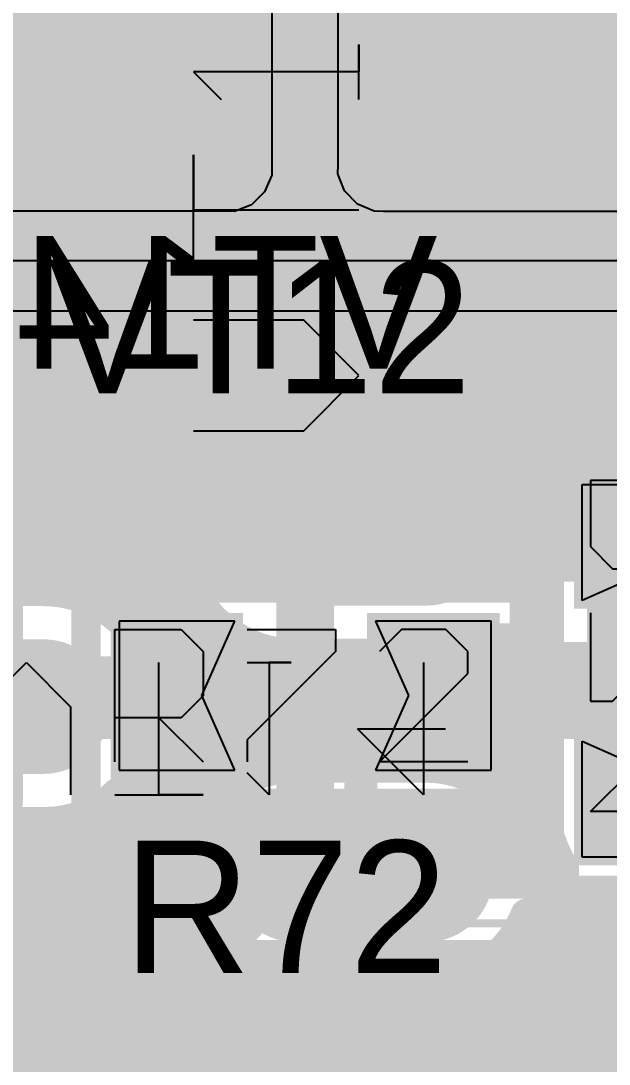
# Model space of a CAD drawing. Header units: millimetres. Extents: x 0.11 to 5.67, y 0.55 to 4.24.
# Drawn here: x 1.4186 to 1.5586, y 3.2037 to 3.4518 of the extents above; entities that cross this region are included whole.
import ezdxf

# ---------------------------------------------------------------- set-up
doc = ezdxf.new("R2010")
doc.units = ezdxf.units.MM
doc.header["$MEASUREMENT"] = 0
for name, color, linetype in [('BottomLayer', 5, 'Continuous'), ('BottomOverlay', 54, 'Continuous'), ('BottomPaste', 16, 'Continuous'), ('BottomSolder', 6, 'Continuous'), ('InternalPlane2', 16, 'Continuous'), ('Mechanical1', 6, 'Continuous'), ('Mechanical3', 76, 'Continuous'), ('MultiLayer', 9, 'Continuous'), ('TopLayer', 1, 'Continuous'), ('TopOverlay', 2, 'Continuous'), ('TopPaste', 8, 'Continuous'), ('TopSolder', 216, 'Continuous'), ('ViaHoleLayer', 16, 'Continuous')]:
    doc.layers.add(name, color=color, linetype=linetype)

# ---------------------------------------------------------------- blocks, each defined once
blk = doc.blocks.new('SOT_23_123__B_52')
at = {"layer": 'BottomLayer', "const_width": 0.02807}
for points in [[(0.06125, 0.04134), (0.03027, 0.04134)], [(-0.02975, 0.00134), (-0.06073, 0.00134)], [(0.06125, -0.03866), (0.03027, -0.03866)]]:
    blk.add_lwpolyline(points, dxfattribs=at)
at = {"layer": 'BottomLayer', "const_width": 0.01404}
for points in [[(0.02325, 0.04134, 1), (0.03729, 0.04134, 1)], [(0.05423, 0.04134, 1), (0.06827, 0.04134, 1)], [(-0.03677, 0.00134, 1), (-0.02273, 0.00134, 1)], [(0.02325, -0.03866, 1), (0.03729, -0.03866, 1)], [(0.05423, -0.03866, 1), (0.06827, -0.03866, 1)]]:
    blk.add_lwpolyline(points, format="xyb", close=True, dxfattribs=at)
at = {"layer": 'BottomOverlay', "const_width": 0.01}
for points in [[(-0.02424, 0.03134), (-0.02424, 0.06134)], [(-0.02424, 0.06134), (0.01576, 0.06134)], [(0.02576, -0.00866), (0.02576, 0.01134)], [(-0.02424, -0.05866), (-0.02424, -0.02866)], [(-0.02424, -0.05866), (0.01576, -0.05866)]]:
    blk.add_lwpolyline(points, dxfattribs=at)
at = {"layer": 'BottomOverlay', "const_width": 0.005}
for points in [[(-0.02674, 0.06134, 1), (-0.02174, 0.06134, 1)], [(-0.02674, 0.06134, 1), (-0.02174, 0.06134, 1)], [(0.01326, 0.06134, 1), (0.01826, 0.06134, 1)], [(-0.02674, 0.03134, 1), (-0.02174, 0.03134, 1)], [(0.02326, 0.01134, 1), (0.02826, 0.01134, 1)], [(0.02326, -0.00866, 1), (0.02826, -0.00866, 1)], [(-0.02674, -0.02866, 1), (-0.02174, -0.02866, 1)], [(-0.02674, -0.05866, 1), (-0.02174, -0.05866, 1)], [(-0.02674, -0.05866, 1), (-0.02174, -0.05866, 1)], [(0.01326, -0.05866, 1), (0.01826, -0.05866, 1)]]:
    blk.add_lwpolyline(points, format="xyb", close=True, dxfattribs=at)
at = {"layer": 'BottomPaste', "const_width": 0.02807}
for points in [[(0.06125, 0.04134), (0.03027, 0.04134)], [(-0.02975, 0.00134), (-0.06073, 0.00134)], [(0.06125, -0.03866), (0.03027, -0.03866)]]:
    blk.add_lwpolyline(points, dxfattribs=at)
at = {"layer": 'BottomPaste', "const_width": 0.01404}
for points in [[(0.02325, 0.04134, 1), (0.03729, 0.04134, 1)], [(0.05423, 0.04134, 1), (0.06827, 0.04134, 1)], [(-0.03677, 0.00134, 1), (-0.02273, 0.00134, 1)], [(0.02325, -0.03866, 1), (0.03729, -0.03866, 1)], [(0.05423, -0.03866, 1), (0.06827, -0.03866, 1)]]:
    blk.add_lwpolyline(points, format="xyb", close=True, dxfattribs=at)
at = {"layer": 'BottomSolder', "const_width": 0.03201}
for points in [[(0.06125, 0.04134), (0.03027, 0.04134)], [(-0.02975, 0.00134), (-0.06073, 0.00134)], [(0.06125, -0.03866), (0.03027, -0.03866)]]:
    blk.add_lwpolyline(points, dxfattribs=at)
at = {"layer": 'BottomSolder', "const_width": 0.016}
for points in [[(0.02227, 0.04134, 1), (0.03827, 0.04134, 1)], [(0.05325, 0.04134, 1), (0.06925, 0.04134, 1)], [(-0.03775, 0.00134, 1), (-0.02175, 0.00134, 1)], [(0.02227, -0.03866, 1), (0.03827, -0.03866, 1)], [(0.05325, -0.03866, 1), (0.06925, -0.03866, 1)]]:
    blk.add_lwpolyline(points, format="xyb", close=True, dxfattribs=at)
at = {"layer": 'Mechanical3'}
for p, q in [((-0.04429, 0.00132), (-0.0338, 0.01181)), ((-0.0338, 0.01181), (-0.0233, 0.00132)), ((-0.00231, -0.01967), (-0.00231, 0.01181)), ((0.01868, 0.01181), (0.02918, 0.01181)), ((0.02918, 0.01181), (0.02393, 0.01181)), ((0.02393, 0.01181), (0.02393, -0.01967)), ((0.06066, 0.01181), (0.06066, -0.01967)), ((-0.0233, 0.00132), (-0.0233, -0.01967)), ((0.06066, -0.01967), (0.04492, -0.00393)), ((0.04492, -0.00393), (0.06591, -0.00393)), ((0.02393, -0.01967), (0.01868, -0.01443)), ((-0.01281, -0.01967), (0.00819, -0.01967)), ((0.00819, -0.01967), (-0.00231, -0.01967))]:
    blk.add_line(p, q, dxfattribs=at)
blk = doc.blocks.new('D_PAK_TO_252AA__54')
at = {"layer": 'Mechanical1', "const_width": 0.00197}
blk.add_lwpolyline([(-0.23031, 0.1437), (-0.23031, -0.1437)], dxfattribs=at)
at = {"layer": 'Mechanical3'}
for p, q in [((-0.11319, 0.02656), (-0.11319, 0.00032)), ((-0.08695, 0.00032), (-0.08695, 0.02656)), ((-0.07383, 0.02656), (-0.04759, 0.02656)), ((-0.04759, 0.02656), (-0.06071, 0.02656)), ((-0.06071, 0.02656), (-0.06071, -0.0128)), ((-0.02791, 0.02656), (-0.03447, 0.02)), ((-0.02791, -0.0128), (-0.02791, 0.02656)), ((-0.11319, 0.00032), (-0.10007, -0.0128)), ((-0.10007, -0.0128), (-0.08695, 0.00032)), ((-0.03447, -0.0128), (-0.02136, -0.0128)), ((-0.02136, -0.0128), (-0.02791, -0.0128))]:
    blk.add_line(p, q, dxfattribs=at)
at = {"layer": 'TopLayer', "const_width": 0.03937}
blk.add_lwpolyline([(-0.15453, -0.08976), (-0.1998, -0.08976)], dxfattribs=at)
at = {"layer": 'TopLayer', "const_width": 0.01969}
for points in [[(-0.20965, -0.08976, 1), (-0.18996, -0.08976, 1)], [(-0.16437, -0.08976, 1), (-0.14469, -0.08976, 1)]]:
    blk.add_lwpolyline(points, format="xyb", close=True, dxfattribs=at)
at = {"layer": 'TopLayer'}
for points in [[(-0.0501, -0.10925), (0.20758, -0.10925), (-0.0501, 0.10925), (0.20758, 0.10925)], [(-0.06102, -0.09833), (0.2185, -0.09833), (-0.06102, 0.09833), (0.2185, 0.09833)]]:
    blk.add_solid(points, dxfattribs=at)
at = {"layer": 'TopOverlay', "const_width": 0.00787}
blk.add_lwpolyline([(-0.11909, 0.13189), (-0.11909, -0.13189)], dxfattribs=at)
at = {"layer": 'TopPaste'}
for p, q in [((-0.06103, 0.01898), (-0.06103, 0.09844)), ((-0.06106, 0.0168), (-0.06103, 0.01898)), ((-0.06103, 0.01898), (-0.06103, 0.01898)), ((-0.05947, 0.01276), (-0.06106, 0.0168)), ((-0.05644, 0.00964), (-0.05947, 0.01276)), ((-0.05245, 0.00791), (-0.05644, 0.00964)), ((-0.05028, 0.00788), (-0.05245, 0.00791)), ((0.05976, 0.00788), (-0.05028, 0.00788)), ((-0.05931, -0.01245), (-0.05618, -0.00941)), ((-0.05618, -0.00941), (-0.05214, -0.0078)), ((-0.05214, -0.0078), (-0.04996, -0.00784)), ((-0.04996, -0.00784), (-0.04996, -0.00784)), ((-0.04996, -0.00784), (0.06008, -0.00784)), ((-0.06103, -0.01644), (-0.05931, -0.01245)), ((-0.06106, -0.01862), (-0.06103, -0.01644)), ((-0.06106, -0.09835), (-0.06106, -0.01862))]:
    blk.add_line(p, q, dxfattribs=at)
at = {"layer": 'TopPaste', "const_width": 0.04535}
for points in [[(-0.15453, 0.08976), (-0.1998, 0.08976)], [(-0.15453, -0.08976), (-0.1998, -0.08976)]]:
    blk.add_lwpolyline(points, dxfattribs=at)
at = {"layer": 'TopPaste', "const_width": 0.02268}
for points in [[(-0.21114, 0.08976, 1), (-0.18846, 0.08976, 1)], [(-0.16587, 0.08976, 1), (-0.14319, 0.08976, 1)], [(-0.21114, -0.08976, 1), (-0.18846, -0.08976, 1)], [(-0.16587, -0.08976, 1), (-0.14319, -0.08976, 1)]]:
    blk.add_lwpolyline(points, format="xyb", close=True, dxfattribs=at)
at = {"layer": 'TopSolder', "const_width": 0.04331}
blk.add_lwpolyline([(-0.15453, -0.08976), (-0.1998, -0.08976)], dxfattribs=at)
at = {"layer": 'TopSolder', "const_width": 0.02165}
for points in [[(-0.21063, -0.08976, 1), (-0.18898, -0.08976, 1)], [(-0.16535, -0.08976, 1), (-0.1437, -0.08976, 1)]]:
    blk.add_lwpolyline(points, format="xyb", close=True, dxfattribs=at)
at = {"layer": 'TopSolder'}
for points in [[(-0.0501, -0.11122), (0.20758, -0.11122), (-0.0501, 0.11122), (0.20758, 0.11122)], [(-0.06299, -0.09833), (0.22047, -0.09833), (-0.06299, 0.09833), (0.22047, 0.09833)]]:
    blk.add_solid(points, dxfattribs=at)
blk = doc.blocks.new('RC0603_B_102')
at = {"layer": 'BottomLayer'}
for points in [[(-0.04429, -0.01772), (-0.01673, -0.01772), (-0.04429, 0.01772), (-0.01673, 0.01772)], [(0.04427, 0.01772), (0.01671, 0.01772), (0.04427, -0.01772), (0.01671, -0.01772)]]:
    blk.add_solid(points, dxfattribs=at)
at = {"layer": 'BottomOverlay', "const_width": 0.00701}
for points in [[(-0.05217, -0.02559), (-0.05217, 0.02559)], [(0.05217, 0.02559), (-0.05217, 0.02559)], [(0.05217, -0.02559), (0.05217, 0.02559)], [(0.05217, -0.02559), (-0.05217, -0.02559)]]:
    blk.add_lwpolyline(points, dxfattribs=at)
at = {"layer": 'BottomOverlay', "const_width": 0.0035}
for points in [[(-0.05392, 0.02559, 1), (-0.05041, 0.02559, 1)], [(-0.05392, 0.02559, 1), (-0.05041, 0.02559, 1)], [(0.05041, 0.02559, 1), (0.05392, 0.02559, 1)], [(0.05041, 0.02559, 1), (0.05392, 0.02559, 1)], [(-0.05392, -0.02559, 1), (-0.05041, -0.02559, 1)], [(-0.05392, -0.02559, 1), (-0.05041, -0.02559, 1)], [(0.05041, -0.02559, 1), (0.05392, -0.02559, 1)], [(0.05041, -0.02559, 1), (0.05392, -0.02559, 1)]]:
    blk.add_lwpolyline(points, format="xyb", close=True, dxfattribs=at)
at = {"layer": 'BottomPaste'}
for p, q in [((-0.04429, -0.01772), (-0.04429, 0.01772)), ((-0.04429, 0.01772), (-0.01673, 0.01772)), ((-0.01673, 0.01772), (-0.02461, 0)), ((0.02458, 0), (0.01671, 0.01772)), ((0.01671, 0.01772), (0.04427, 0.01772)), ((0.04427, 0.01772), (0.04427, -0.01772)), ((-0.02461, 0), (-0.01673, -0.01772)), ((0.01671, -0.01772), (0.02458, 0)), ((-0.01673, -0.01772), (-0.04429, -0.01772)), ((0.04427, -0.01772), (0.01671, -0.01772))]:
    blk.add_line(p, q, dxfattribs=at)
at = {"layer": 'BottomSolder'}
for points in [[(-0.04626, -0.01969), (-0.01476, -0.01969), (-0.04626, 0.01969), (-0.01476, 0.01969)], [(0.04624, 0.01969), (0.01474, 0.01969), (0.04624, -0.01969), (0.01474, -0.01969)]]:
    blk.add_solid(points, dxfattribs=at)
at = {"layer": 'Mechanical3'}
for p, q in [((-0.04528, 0.01575), (-0.04528, -0.01574)), ((-0.03478, 0.00525), (-0.02429, 0.01575)), ((-0.01379, 0.0105), (-0.01379, 0.01575)), ((0.03344, 0.01575), (0.03344, -0.01574)), ((0.0072, -0.01049), (-0.01379, 0.0105)), ((-0.02953, 0.00525), (-0.04528, 0.00525)), ((-0.02429, 0.00001), (-0.02953, 0.00525)), ((-0.02429, -0.01049), (-0.02429, 0.00001)), ((0.03344, -0.01574), (0.0177, 0.00001)), ((0.0177, 0.00001), (0.03869, 0.00001)), ((-0.02953, -0.01574), (-0.02429, -0.01049)), ((0.0072, -0.01574), (0.0072, -0.01049)), ((-0.04528, -0.01574), (-0.02953, -0.01574)), ((-0.01379, -0.01574), (0.0072, -0.01574))]:
    blk.add_line(p, q, dxfattribs=at)
blk = doc.blocks.new('RC0603_104')
at = {"layer": 'Mechanical3'}
for p, q in [((-0.04528, -0.01575), (-0.04528, 0.01574)), ((-0.04528, 0.01574), (-0.02953, 0.01574)), ((-0.02953, 0.01574), (-0.02429, 0.01049)), ((-0.01379, 0.01574), (0.0072, 0.01574)), ((0.0072, 0.01574), (0.0072, 0.01049)), ((0.02294, 0.01574), (0.0177, 0.01049)), ((0.03344, 0.01574), (0.02294, 0.01574)), ((0.03869, 0.01049), (0.03344, 0.01574)), ((-0.02429, 0.01049), (-0.02429, -0.00001)), ((0.0072, 0.01049), (-0.01379, -0.0105)), ((0.03869, 0.00524), (0.03869, 0.01049)), ((0.0177, -0.01575), (0.03869, 0.00524)), ((-0.02429, -0.00001), (-0.02953, -0.00525)), ((-0.02953, -0.00525), (-0.04528, -0.00525)), ((-0.03478, -0.00525), (-0.02429, -0.01575)), ((-0.01379, -0.0105), (-0.01379, -0.01575)), ((0.03869, -0.01575), (0.0177, -0.01575))]:
    blk.add_line(p, q, dxfattribs=at)
at = {"layer": 'TopLayer'}
for points in [[(-0.04429, -0.01772), (-0.01673, -0.01772), (-0.04429, 0.01772), (-0.01673, 0.01772)], [(0.04427, 0.01772), (0.01671, 0.01772), (0.04427, -0.01772), (0.01671, -0.01772)]]:
    blk.add_solid(points, dxfattribs=at)
at = {"layer": 'TopOverlay', "const_width": 0.00701}
for points in [[(-0.05217, -0.02559), (-0.05217, 0.02559)], [(-0.05217, 0.02559), (0.05217, 0.02559)], [(0.05217, -0.02559), (0.05217, 0.02559)], [(-0.05217, -0.02559), (0.05217, -0.02559)]]:
    blk.add_lwpolyline(points, dxfattribs=at)
at = {"layer": 'TopOverlay', "const_width": 0.0035}
for points in [[(-0.05392, 0.02559, 1), (-0.05041, 0.02559, 1)], [(-0.05392, 0.02559, 1), (-0.05041, 0.02559, 1)], [(0.05041, 0.02559, 1), (0.05392, 0.02559, 1)], [(0.05041, 0.02559, 1), (0.05392, 0.02559, 1)], [(-0.05392, -0.02559, 1), (-0.05041, -0.02559, 1)], [(-0.05392, -0.02559, 1), (-0.05041, -0.02559, 1)], [(0.05041, -0.02559, 1), (0.05392, -0.02559, 1)], [(0.05041, -0.02559, 1), (0.05392, -0.02559, 1)]]:
    blk.add_lwpolyline(points, format="xyb", close=True, dxfattribs=at)
at = {"layer": 'TopPaste'}
for p, q in [((-0.04429, 0.01772), (-0.04429, -0.01772)), ((-0.01673, 0.01772), (-0.04429, 0.01772)), ((-0.02461, 0), (-0.01673, 0.01772)), ((0.04427, 0.01772), (0.01671, 0.01772)), ((0.01671, 0.01772), (0.02458, 0)), ((0.04427, -0.01772), (0.04427, 0.01772)), ((-0.01673, -0.01772), (-0.02461, 0)), ((0.02458, 0), (0.01671, -0.01772)), ((-0.04429, -0.01772), (-0.01673, -0.01772)), ((0.01671, -0.01772), (0.04427, -0.01772))]:
    blk.add_line(p, q, dxfattribs=at)
at = {"layer": 'TopSolder'}
for points in [[(-0.04626, -0.01969), (-0.01476, -0.01969), (-0.04626, 0.01969), (-0.01476, 0.01969)], [(0.04624, 0.01969), (0.01474, 0.01969), (0.04624, -0.01969), (0.01474, -0.01969)]]:
    blk.add_solid(points, dxfattribs=at)
blk = doc.blocks.new('CAP_13_26_236')
at = {"layer": 'TopOverlay', "const_width": 0.00787}
blk.add_lwpolyline([(-0.25591, -1.11024), (-0.25591, -0.06299)], dxfattribs=at)

msp = doc.modelspace()

# ---------------------------------------------------------------- linework, layer by layer
at = {"layer": 'BottomLayer'}
for points, const_width in [([(0.72047, 3.4557), (2.58723, 3.4557)], 0.00787), ([(0.72047, 3.44783), (2.58936, 3.44783)], 0.00787), ([(0.72047, 3.43995), (2.59325, 3.43995)], 0.00787), ([(0.72047, 3.43208), (2.59959, 3.43208)], 0.00787), ([(0.80794, 3.4242), (2.61066, 3.4242)], 0.00787), ([(0.81586, 3.41633), (2.8063, 3.41633)], 0.00787), ([(0.8218, 3.40846), (1.73055, 3.40846)], 0.00787), ([(0.82967, 3.40058), (1.72484, 3.40058)], 0.00787), ([(0.83755, 3.39271), (1.72261, 3.39271)], 0.00787), ([(0.84542, 3.38483), (1.72244, 3.38483)], 0.00787), ([(0.85244, 3.37696), (1.72052, 3.37696)], 0.00787), ([(0.85556, 3.36909), (1.71265, 3.36909)], 0.00787), ([(0.85602, 3.36121), (1.70477, 3.36121)], 0.00787), ([(1.48401, 3.35656), (1.51499, 3.35656)], 0.00787), ([(1.53839, 3.35532), (1.60138, 3.35532)], 0.00787), ([(1.53839, 3.35187), (1.53839, 3.35532)], 0.00787), ([(1.24508, 3.35334), (1.47102, 3.35334)], 0.00787), ([(1.52798, 3.35334), (1.53839, 3.35334)], 0.00787), ([(1.53044, 3.35187), (1.53839, 3.35187)], 0.00787), ([(1.24508, 3.34546), (1.46178, 3.34546)], 0.00787), ([(1.24508, 3.33759), (1.45764, 3.33759)], 0.00787), ([(1.4995, 3.32874), (1.49999, 3.32825)], 0.01969), ([(1.49999, 3.32825), (1.56939, 3.32825)], 0.01969), ([(1.24508, 3.32972), (1.45621, 3.32972)], 0.00787), ([(1.24508, 3.32184), (1.45706, 3.32184)], 0.00787), ([(1.39301, 3.31656), (1.42399, 3.31656)], 0.00787), ([(1.43571, 3.31397), (1.46044, 3.31397)], 0.00787), ([(1.44573, 3.30609), (1.46786, 3.30609)], 0.00787), ([(1.52886, 3.30463), (1.53839, 3.30463)], 0.00787), ([(1.53839, 3.3002), (1.53839, 3.30463)], 0.00787), ([(1.48401, 3.30093), (1.51499, 3.30093)], 0.00787), ([(1.53839, 3.3002), (1.60138, 3.3002)], 0.00787), ([(1.45014, 3.29822), (1.64183, 3.29822)], 0.00787), ([(1.53839, 3.25973), (1.53839, 3.29432)], 0.00787), ([(1.53839, 3.29432), (1.60138, 3.29432)], 0.00787), ([(1.45176, 3.29035), (1.53839, 3.29035)], 0.00787), ([(1.45109, 3.28247), (1.53839, 3.28247)], 0.00787), ([(1.44794, 3.2746), (1.53839, 3.2746)], 0.00787), ([(1.48401, 3.27459), (1.51499, 3.27459)], 0.00787), ([(1.4995, 3.24874), (1.4995, 3.27065)], 0.00787), ([(1.44099, 3.26672), (1.46544, 3.26672)], 0.00787), ([(1.53356, 3.26672), (1.53839, 3.26672)], 0.00787), ([(1.37999, 3.26416), (1.42296, 3.22119)], 0.00787), ([(1.39301, 3.26093), (1.42399, 3.26093)], 0.00787), ([(1.3853, 3.25885), (1.46022, 3.25885)], 0.00787), ([(1.45571, 3.25098), (1.45635, 3.25034)], 0.01969), ([(1.45635, 3.25034), (1.4979, 3.25034)], 0.01969), ([(1.4979, 3.25034), (1.4995, 3.24874)], 0.01969), ([(1.39317, 3.25098), (1.45826, 3.25098)], 0.00787), ([(1.4621, 3.24874), (1.4995, 3.24874)], 0.00787), ([(1.4995, 3.22683), (1.4995, 3.24874)], 0.00787), ([(1.40105, 3.2431), (1.45878, 3.2431)], 0.00787), ([(1.53901, 3.2392), (1.60138, 3.2392)], 0.00787), ([(1.40892, 3.23523), (1.46197, 3.23523)], 0.00787), ([(1.53703, 3.23523), (1.63583, 3.23523)], 0.00787), ([(1.4168, 3.22735), (1.46949, 3.22735)], 0.00787), ([(1.52951, 3.22735), (1.63583, 3.22735)], 0.00787), ([(1.48401, 3.22289), (1.51499, 3.22289)], 0.00787), ([(1.42446, 3.21948), (1.63583, 3.21948)], 0.00787), ([(1.4279, 3.21161), (1.63583, 3.21161)], 0.00787), ([(1.42815, 3.10467), (1.42815, 3.20866)], 0.00787), ([(1.42815, 3.20373), (1.63583, 3.20373)], 0.00787)]:
    msp.add_lwpolyline(points, dxfattribs=dict(at, const_width=const_width))
at = {"layer": 'BottomLayer', "const_width": 0.00787}
for points in [[(1.48401, 3.30093, -1), (1.48401, 3.35656)], [(1.51499, 3.35656, -0.148295), (1.53044, 3.35187)], [(1.42399, 3.31656, -0.414214), (1.45181, 3.28874)], [(1.52886, 3.30463, -0.131182), (1.51499, 3.30093)], [(1.45181, 3.28874, -0.414214), (1.42399, 3.26093)], [(1.48401, 3.22289, -1), (1.48401, 3.27459)], [(1.51499, 3.27459, -0.290702), (1.53839, 3.25973)], [(1.53901, 3.2392, -0.307314), (1.51499, 3.22289)], [(1.42296, 3.22119, -0.198912), (1.42815, 3.20866)], [(1.42296, 3.22119, -0.198912), (1.42815, 3.20866)]]:
    msp.add_lwpolyline(points, format="xyb", dxfattribs=at)
at = {"layer": 'BottomLayer'}
for points, const_width in [([(1.48204, 3.35656, 1), (1.48598, 3.35656, 1)], 0.00394), ([(1.48204, 3.35656, 1), (1.48598, 3.35656, 1)], 0.00394), ([(1.51302, 3.35656, 1), (1.51696, 3.35656, 1)], 0.00394), ([(1.51302, 3.35656, 1), (1.51696, 3.35656, 1)], 0.00394), ([(1.53642, 3.35532, 1), (1.54035, 3.35532, 1)], 0.00394), ([(1.53642, 3.35532, 1), (1.54035, 3.35532, 1)], 0.00394), ([(1.46905, 3.35334, 1), (1.47299, 3.35334, 1)], 0.00394), ([(1.52601, 3.35334, 1), (1.52995, 3.35334, 1)], 0.00394), ([(1.52847, 3.35187, 1), (1.53241, 3.35187, 1)], 0.00394), ([(1.52847, 3.35187, 1), (1.53241, 3.35187, 1)], 0.00394), ([(1.53642, 3.35334, 1), (1.54035, 3.35334, 1)], 0.00394), ([(1.53642, 3.35187, 1), (1.54035, 3.35187, 1)], 0.00394), ([(1.53642, 3.35187, 1), (1.54035, 3.35187, 1)], 0.00394), ([(1.45981, 3.34546, 1), (1.46375, 3.34546, 1)], 0.00394), ([(1.45567, 3.33759, 1), (1.45961, 3.33759, 1)], 0.00394), ([(1.49458, 3.32874, 1), (1.50442, 3.32874, 1)], 0.00984), ([(1.49507, 3.32825, 1), (1.50491, 3.32825, 1)], 0.00984), ([(1.49507, 3.32825, 1), (1.50491, 3.32825, 1)], 0.00984), ([(1.45424, 3.32972, 1), (1.45818, 3.32972, 1)], 0.00394), ([(1.45509, 3.32184, 1), (1.45903, 3.32184, 1)], 0.00394), ([(1.42202, 3.31656, 1), (1.42596, 3.31656, 1)], 0.00394), ([(1.42202, 3.31656, 1), (1.42596, 3.31656, 1)], 0.00394), ([(1.43374, 3.31397, 1), (1.43768, 3.31397, 1)], 0.00394), ([(1.45847, 3.31397, 1), (1.46241, 3.31397, 1)], 0.00394), ([(1.44376, 3.30609, 1), (1.4477, 3.30609, 1)], 0.00394), ([(1.46589, 3.30609, 1), (1.46983, 3.30609, 1)], 0.00394), ([(1.52689, 3.30463, 1), (1.53082, 3.30463, 1)], 0.00394), ([(1.52689, 3.30463, 1), (1.53082, 3.30463, 1)], 0.00394), ([(1.53642, 3.30463, 1), (1.54035, 3.30463, 1)], 0.00394), ([(1.53642, 3.30463, 1), (1.54035, 3.30463, 1)], 0.00394), ([(1.48204, 3.30093, 1), (1.48598, 3.30093, 1)], 0.00394), ([(1.48204, 3.30093, 1), (1.48598, 3.30093, 1)], 0.00394), ([(1.51302, 3.30093, 1), (1.51696, 3.30093, 1)], 0.00394), ([(1.51302, 3.30093, 1), (1.51696, 3.30093, 1)], 0.00394), ([(1.53642, 3.3002, 1), (1.54035, 3.3002, 1)], 0.00394), ([(1.53642, 3.3002, 1), (1.54035, 3.3002, 1)], 0.00394), ([(1.44817, 3.29822, 1), (1.45211, 3.29822, 1)], 0.00394), ([(1.53642, 3.29432, 1), (1.54035, 3.29432, 1)], 0.00394), ([(1.53642, 3.29432, 1), (1.54035, 3.29432, 1)], 0.00394), ([(1.44979, 3.29035, 1), (1.45373, 3.29035, 1)], 0.00394), ([(1.53642, 3.29035, 1), (1.54035, 3.29035, 1)], 0.00394), ([(1.44984, 3.28874, 1), (1.45378, 3.28874, 1)], 0.00394), ([(1.44984, 3.28874, 1), (1.45378, 3.28874, 1)], 0.00394), ([(1.44912, 3.28247, 1), (1.45306, 3.28247, 1)], 0.00394), ([(1.53642, 3.28247, 1), (1.54035, 3.28247, 1)], 0.00394), ([(1.44598, 3.2746, 1), (1.44991, 3.2746, 1)], 0.00394), ([(1.48204, 3.27459, 1), (1.48598, 3.27459, 1)], 0.00394), ([(1.48204, 3.27459, 1), (1.48598, 3.27459, 1)], 0.00394), ([(1.51302, 3.27459, 1), (1.51696, 3.27459, 1)], 0.00394), ([(1.51302, 3.27459, 1), (1.51696, 3.27459, 1)], 0.00394), ([(1.53642, 3.2746, 1), (1.54035, 3.2746, 1)], 0.00394), ([(1.49753, 3.27065, 1), (1.50147, 3.27065, 1)], 0.00394), ([(1.43902, 3.26672, 1), (1.44296, 3.26672, 1)], 0.00394), ([(1.46348, 3.26672, 1), (1.46741, 3.26672, 1)], 0.00394), ([(1.53159, 3.26672, 1), (1.53552, 3.26672, 1)], 0.00394), ([(1.53642, 3.26672, 1), (1.54035, 3.26672, 1)], 0.00394), ([(1.42202, 3.26093, 1), (1.42596, 3.26093, 1)], 0.00394), ([(1.42202, 3.26093, 1), (1.42596, 3.26093, 1)], 0.00394), ([(1.4498, 3.25098, 1), (1.46161, 3.25098, 1)], 0.01181), ([(1.45825, 3.25885, 1), (1.46219, 3.25885, 1)], 0.00394), ([(1.53642, 3.25973, 1), (1.54035, 3.25973, 1)], 0.00394), ([(1.53642, 3.25973, 1), (1.54035, 3.25973, 1)], 0.00394), ([(1.45079, 3.25098, 1), (1.46063, 3.25098, 1)], 0.00984), ([(1.45143, 3.25034, 1), (1.46127, 3.25034, 1)], 0.00984), ([(1.45143, 3.25034, 1), (1.46127, 3.25034, 1)], 0.00984), ([(1.49297, 3.25034, 1), (1.50282, 3.25034, 1)], 0.00984), ([(1.49297, 3.25034, 1), (1.50282, 3.25034, 1)], 0.00984), ([(1.49458, 3.24874, 1), (1.50442, 3.24874, 1)], 0.00984), ([(1.45629, 3.25098, 1), (1.46023, 3.25098, 1)], 0.00394), ([(1.46013, 3.24874, 1), (1.46407, 3.24874, 1)], 0.00394), ([(1.49753, 3.24874, 1), (1.50147, 3.24874, 1)], 0.00394), ([(1.49753, 3.24874, 1), (1.50147, 3.24874, 1)], 0.00394), ([(1.49753, 3.24874, 1), (1.50147, 3.24874, 1)], 0.00394), ([(1.45682, 3.2431, 1), (1.46075, 3.2431, 1)], 0.00394), ([(1.53704, 3.2392, 1), (1.54098, 3.2392, 1)], 0.00394), ([(1.53704, 3.2392, 1), (1.54098, 3.2392, 1)], 0.00394), ([(1.46001, 3.23523, 1), (1.46394, 3.23523, 1)], 0.00394), ([(1.53506, 3.23523, 1), (1.53899, 3.23523, 1)], 0.00394), ([(1.41483, 3.22735, 1), (1.41876, 3.22735, 1)], 0.00394), ([(1.46752, 3.22735, 1), (1.47146, 3.22735, 1)], 0.00394), ([(1.49753, 3.22683, 1), (1.50147, 3.22683, 1)], 0.00394), ([(1.52754, 3.22735, 1), (1.53148, 3.22735, 1)], 0.00394), ([(1.48204, 3.22289, 1), (1.48598, 3.22289, 1)], 0.00394), ([(1.48204, 3.22289, 1), (1.48598, 3.22289, 1)], 0.00394), ([(1.51302, 3.22289, 1), (1.51696, 3.22289, 1)], 0.00394), ([(1.51302, 3.22289, 1), (1.51696, 3.22289, 1)], 0.00394), ([(1.42099, 3.22119, 1), (1.42493, 3.22119, 1)], 0.00394), ([(1.42099, 3.22119, 1), (1.42493, 3.22119, 1)], 0.00394), ([(1.42099, 3.22119, 1), (1.42493, 3.22119, 1)], 0.00394), ([(1.42249, 3.21948, 1), (1.42643, 3.21948, 1)], 0.00394), ([(1.42593, 3.21161, 1), (1.42987, 3.21161, 1)], 0.00394), ([(1.42618, 3.20866, 1), (1.43012, 3.20866, 1)], 0.00394), ([(1.42618, 3.20866, 1), (1.43012, 3.20866, 1)], 0.00394), ([(1.42618, 3.20866, 1), (1.43012, 3.20866, 1)], 0.00394), ([(1.42618, 3.20373, 1), (1.43012, 3.20373, 1)], 0.00394)]:
    msp.add_lwpolyline(points, format="xyb", close=True, dxfattribs=dict(at, const_width=const_width))
at = {"layer": 'InternalPlane2'}
for p, q in [((1.57726, 3.39474), (1.38633, 3.39474)), ((1.38981, 3.38282), (1.57972, 3.38282))]:
    msp.add_line(p, q, dxfattribs=at)
at = {"layer": 'InternalPlane2', "const_width": 0.01181}
msp.add_lwpolyline([(1.38386, 3.38878), (1.57972, 3.38878)], dxfattribs=at)
at = {"layer": 'InternalPlane2', "const_width": 0.02591}
msp.add_lwpolyline([(1.44276, 3.25098, 1), (1.46866, 3.25098, 1)], format="xyb", close=True, dxfattribs=at)
at = {"layer": 'MultiLayer', "const_width": 0.01181}
msp.add_lwpolyline([(1.4498, 3.25098, 1), (1.46161, 3.25098, 1)], format="xyb", close=True, dxfattribs=at)
at = {"layer": 'TopLayer'}
for points, const_width in [([(1.25295, 3.4557), (1.59154, 3.4557)], 0.00787), ([(1.25295, 3.44783), (1.59154, 3.44783)], 0.00787), ([(1.25295, 3.43995), (1.59154, 3.43995)], 0.00787), ([(1.25295, 3.43208), (1.59154, 3.43208)], 0.00787), ([(1.25295, 3.4242), (1.59154, 3.4242)], 0.00787), ([(1.25295, 3.41633), (1.59154, 3.41633)], 0.00787), ([(1.25295, 3.40846), (1.59154, 3.40846)], 0.00787), ([(1.25295, 3.40058), (1.59154, 3.40058)], 0.00787), ([(1.25295, 3.39271), (1.59154, 3.39271)], 0.00787), ([(1.25295, 3.38483), (1.59154, 3.38483)], 0.00787), ([(1.25295, 3.37697), (1.59154, 3.37697)], 0.00787), ([(1.28839, 3.35925), (1.59154, 3.35925)], 0.00787), ([(1.28839, 3.35334), (2.32677, 3.35334)], 0.00787), ([(1.40455, 3.34546), (1.56789, 3.34546)], 0.00787), ([(1.41915, 3.33759), (1.55329, 3.33759)], 0.00787), ([(1.42544, 3.32972), (1.547, 3.32972)], 0.00787), ([(1.42844, 3.32283), (1.48329, 3.32283)], 0.00787), ([(1.48329, 3.25984), (1.48329, 3.32283)], 0.00787), ([(1.48917, 3.32283), (1.544, 3.32283)], 0.00787), ([(1.48917, 3.25984), (1.48917, 3.32283)], 0.00787), ([(1.48329, 3.32184), (1.48917, 3.32184)], 0.00787), ([(1.48329, 3.31397), (1.48917, 3.31397)], 0.00787), ([(1.48329, 3.30609), (1.48917, 3.30609)], 0.00787), ([(1.48329, 3.29822), (1.48917, 3.29822)], 0.00787), ([(1.39695, 3.29085), (1.45524, 3.29085)], 0.01969), ([(1.45524, 3.29085), (1.45573, 3.29134)], 0.01969), ([(1.51673, 3.29134), (1.51722, 3.29085)], 0.01969), ([(1.51722, 3.29085), (1.57549, 3.29085)], 0.01969), ([(1.48329, 3.29035), (1.48917, 3.29035)], 0.00787), ([(1.48329, 3.28247), (1.48917, 3.28247)], 0.00787), ([(1.48329, 3.2746), (1.48917, 3.2746)], 0.00787), ([(1.48329, 3.26672), (1.48917, 3.26672)], 0.00787), ([(1.42873, 3.25885), (1.54372, 3.25885)], 0.00787), ([(1.42898, 3.25984), (1.48329, 3.25984)], 0.00787), ([(1.48917, 3.25984), (1.54346, 3.25984)], 0.00787), ([(1.42543, 3.25098), (1.54701, 3.25098)], 0.00787), ([(1.54744, 3.24705), (1.54744, 3.25025)], 0.00787), ([(1.42278, 3.24705), (1.44207, 3.24705)], 0.00787), ([(1.46935, 3.24705), (1.54744, 3.24705)], 0.00787), ([(1.28899, 3.22933), (1.44207, 3.22933)], 0.00787), ([(1.46935, 3.22933), (1.68715, 3.22933)], 0.00787), ([(1.28626, 3.22735), (1.44589, 3.22735)], 0.00787), ([(1.46553, 3.22735), (1.69096, 3.22735)], 0.00787), ([(0.73621, 3.21948), (2.32186, 3.21948)], 0.00787), ([(0.72834, 3.21161), (2.32579, 3.21161)], 0.00787), ([(0.72047, 3.20373), (2.32579, 3.20373)], 0.00787)]:
    msp.add_lwpolyline(points, dxfattribs=dict(at, const_width=const_width))
at = {"layer": 'TopLayer', "const_width": 0.00787}
for points in [[(1.36302, 3.31442, -0.842405), (1.42844, 3.32283)], [(1.544, 3.32283, -0.860859), (1.60945, 3.31299)], [(1.42898, 3.25984, -0.107467), (1.42278, 3.24705)], [(1.54744, 3.25025, -0.078079), (1.54346, 3.25984)], [(1.44207, 3.24705, -0.141923), (1.45154, 3.2443)], [(1.44207, 3.24705, -0.141448), (1.45151, 3.24432)], [(1.45988, 3.2443, -0.141923), (1.46935, 3.24705)], [(1.45991, 3.24432, -0.141448), (1.46935, 3.24705)], [(1.45988, 3.2443, -0.286401), (1.45154, 3.2443)], [(1.46935, 3.22933, -0.288671), (1.44207, 3.22933)]]:
    msp.add_lwpolyline(points, format="xyb", dxfattribs=at)
at = {"layer": 'TopLayer'}
for points, const_width in [([(1.41718, 3.33759, 1), (1.42111, 3.33759, 1)], 0.00394), ([(1.55133, 3.33759, 1), (1.55526, 3.33759, 1)], 0.00394), ([(1.42347, 3.32972, 1), (1.42741, 3.32972, 1)], 0.00394), ([(1.54503, 3.32972, 1), (1.54897, 3.32972, 1)], 0.00394), ([(1.42647, 3.32283, 1), (1.43041, 3.32283, 1)], 0.00394), ([(1.42647, 3.32283, 1), (1.43041, 3.32283, 1)], 0.00394), ([(1.48132, 3.32283, 1), (1.48526, 3.32283, 1)], 0.00394), ([(1.48132, 3.32283, 1), (1.48526, 3.32283, 1)], 0.00394), ([(1.4872, 3.32283, 1), (1.49114, 3.32283, 1)], 0.00394), ([(1.4872, 3.32283, 1), (1.49114, 3.32283, 1)], 0.00394), ([(1.54203, 3.32283, 1), (1.54597, 3.32283, 1)], 0.00394), ([(1.54203, 3.32283, 1), (1.54597, 3.32283, 1)], 0.00394), ([(1.48132, 3.32184, 1), (1.48526, 3.32184, 1)], 0.00394), ([(1.4872, 3.32184, 1), (1.49114, 3.32184, 1)], 0.00394), ([(1.48132, 3.31397, 1), (1.48526, 3.31397, 1)], 0.00394), ([(1.4872, 3.31397, 1), (1.49114, 3.31397, 1)], 0.00394), ([(1.48132, 3.30609, 1), (1.48526, 3.30609, 1)], 0.00394), ([(1.4872, 3.30609, 1), (1.49114, 3.30609, 1)], 0.00394), ([(1.48132, 3.29822, 1), (1.48526, 3.29822, 1)], 0.00394), ([(1.4872, 3.29822, 1), (1.49114, 3.29822, 1)], 0.00394), ([(1.45032, 3.29085, 1), (1.46016, 3.29085, 1)], 0.00984), ([(1.45032, 3.29085, 1), (1.46016, 3.29085, 1)], 0.00984), ([(1.45081, 3.29134, 1), (1.46065, 3.29134, 1)], 0.00984), ([(1.51181, 3.29134, 1), (1.52165, 3.29134, 1)], 0.00984), ([(1.5123, 3.29085, 1), (1.52215, 3.29085, 1)], 0.00984), ([(1.5123, 3.29085, 1), (1.52215, 3.29085, 1)], 0.00984), ([(1.48132, 3.29035, 1), (1.48526, 3.29035, 1)], 0.00394), ([(1.4872, 3.29035, 1), (1.49114, 3.29035, 1)], 0.00394), ([(1.48132, 3.28247, 1), (1.48526, 3.28247, 1)], 0.00394), ([(1.4872, 3.28247, 1), (1.49114, 3.28247, 1)], 0.00394), ([(1.48132, 3.2746, 1), (1.48526, 3.2746, 1)], 0.00394), ([(1.4872, 3.2746, 1), (1.49114, 3.2746, 1)], 0.00394), ([(1.48132, 3.26672, 1), (1.48526, 3.26672, 1)], 0.00394), ([(1.4872, 3.26672, 1), (1.49114, 3.26672, 1)], 0.00394), ([(1.42676, 3.25885, 1), (1.43069, 3.25885, 1)], 0.00394), ([(1.42701, 3.25984, 1), (1.43095, 3.25984, 1)], 0.00394), ([(1.42701, 3.25984, 1), (1.43095, 3.25984, 1)], 0.00394), ([(1.4498, 3.25098, 1), (1.46161, 3.25098, 1)], 0.01181), ([(1.48132, 3.25984, 1), (1.48526, 3.25984, 1)], 0.00394), ([(1.48132, 3.25984, 1), (1.48526, 3.25984, 1)], 0.00394), ([(1.4872, 3.25984, 1), (1.49114, 3.25984, 1)], 0.00394), ([(1.4872, 3.25984, 1), (1.49114, 3.25984, 1)], 0.00394), ([(1.54149, 3.25984, 1), (1.54543, 3.25984, 1)], 0.00394), ([(1.54149, 3.25984, 1), (1.54543, 3.25984, 1)], 0.00394), ([(1.54175, 3.25885, 1), (1.54568, 3.25885, 1)], 0.00394), ([(1.42346, 3.25098, 1), (1.4274, 3.25098, 1)], 0.00394), ([(1.54504, 3.25098, 1), (1.54898, 3.25098, 1)], 0.00394), ([(1.54547, 3.25025, 1), (1.54941, 3.25025, 1)], 0.00394), ([(1.54547, 3.25025, 1), (1.54941, 3.25025, 1)], 0.00394), ([(1.42081, 3.24705, 1), (1.42474, 3.24705, 1)], 0.00394), ([(1.42081, 3.24705, 1), (1.42474, 3.24705, 1)], 0.00394), ([(1.4401, 3.24705, 1), (1.44404, 3.24705, 1)], 0.00394), ([(1.4401, 3.24705, 1), (1.44404, 3.24705, 1)], 0.00394), ([(1.4401, 3.24705, 1), (1.44404, 3.24705, 1)], 0.00394), ([(1.46738, 3.24705, 1), (1.47132, 3.24705, 1)], 0.00394), ([(1.46738, 3.24705, 1), (1.47132, 3.24705, 1)], 0.00394), ([(1.46738, 3.24705, 1), (1.47132, 3.24705, 1)], 0.00394), ([(1.54547, 3.24705, 1), (1.54941, 3.24705, 1)], 0.00394), ([(1.54547, 3.24705, 1), (1.54941, 3.24705, 1)], 0.00394), ([(1.44954, 3.24432, 1), (1.45348, 3.24432, 1)], 0.00394), ([(1.44957, 3.2443, 1), (1.45351, 3.2443, 1)], 0.00394), ([(1.44957, 3.2443, 1), (1.45351, 3.2443, 1)], 0.00394), ([(1.45791, 3.2443, 1), (1.46185, 3.2443, 1)], 0.00394), ([(1.45791, 3.2443, 1), (1.46185, 3.2443, 1)], 0.00394), ([(1.45794, 3.24432, 1), (1.46187, 3.24432, 1)], 0.00394), ([(1.4401, 3.22933, 1), (1.44404, 3.22933, 1)], 0.00394), ([(1.4401, 3.22933, 1), (1.44404, 3.22933, 1)], 0.00394), ([(1.46738, 3.22933, 1), (1.47132, 3.22933, 1)], 0.00394), ([(1.46738, 3.22933, 1), (1.47132, 3.22933, 1)], 0.00394), ([(1.44392, 3.22735, 1), (1.44785, 3.22735, 1)], 0.00394), ([(1.46356, 3.22735, 1), (1.4675, 3.22735, 1)], 0.00394)]:
    msp.add_lwpolyline(points, format="xyb", close=True, dxfattribs=dict(at, const_width=const_width))
at = {"layer": 'ViaHoleLayer', "const_width": 0.00591}
msp.add_lwpolyline([(1.45276, 3.25098, 1), (1.45866, 3.25098, 1)], format="xyb", close=True, dxfattribs=at)

# ---------------------------------------------------------------- block references
for name, p, rotation in [('D_PAK_TO_252AA__54', (1.48622, 3.46752), 90), ('SOT_23_123__B_52', (1.45374, 3.2874), 360), ('RC0603_B_102', (1.56988, 3.29724), 270), ('RC0603_104', (1.48624, 3.29134), 360), ('CAP_13_26_236', (1.84567, 2.96138), 270)]:
    msp.add_blockref(name, p, dxfattribs=dict(rotation=rotation))

# ---------------------------------------------------------------- texts
at = {"layer": 'BottomOverlay', "text_generation_flag": 2}
msp.add_text('VT14', height=0.031496, dxfattribs=at).set_placement((1.51772, 3.36909))
at = {"layer": 'TopOverlay'}
for s, p in [('VT12', (1.4252, 3.36319)), ('R72', (1.44291, 3.22539))]:
    msp.add_text(s, height=0.031496, dxfattribs=at).set_placement(p)

doc.saveas('drawing.dxf')
